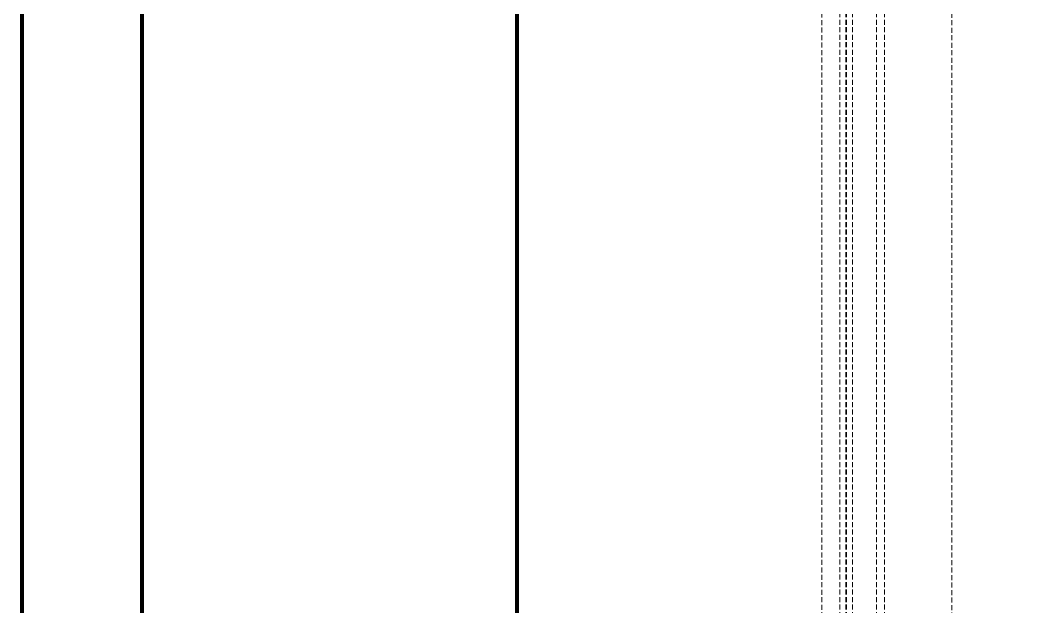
# Model space of a CAD drawing. Extents: x -1457 to 23780, y -2071 to 4205.
# Drawn here: x 7067.4 to 7117.8, y 1479.9 to 1509.2 of the extents above; entities that cross this region are included whole.
import ezdxf

# ---------------------------------------------------------------- set-up
doc = ezdxf.new("R2010")
doc.units = 0
doc.header["$MEASUREMENT"] = 0
doc.linetypes.add('HIDDEN', pattern=[0.375, 0.25, -0.125])
doc.layers.add('M-TEFRIS2-015', color=129, linetype='Continuous', lineweight=9)

msp = doc.modelspace()

# ---------------------------------------------------------------- linework, layer by layer
at = {"layer": 'M-TEFRIS2-015', "linetype": 'HIDDEN', "lineweight": 0}
for p, q in [((7114, 1462.468), (7114, 1562.35)), ((7108.4, 1561.371), (7108.4, 1464.28)), ((7108.7, 1561.371), (7108.7, 1464.28)), ((7108.738, 1561.371), (7108.738, 1464.28)), ((7109.038, 1561.371), (7109.038, 1464.28)), ((7110.238, 1561.371), (7110.238, 1463.591)), ((7110.638, 1561.371), (7110.638, 1463.591)), ((7107.51, 1462.48), (7107.51, 1559.723))]:
    msp.add_line(p, q, dxfattribs=at)
at = {"layer": 'M-TEFRIS2-015', "linetype": 'HIDDEN', "lineweight": 0, "const_width": 0.2}
for points in [[(7067.5, 861.676), (7067.5, 861.676), (7067.5, 2865), (10767.5, 2865), (10767.493, 1989.751)], [(7073.5, 861.676), (7073.5, 2859), (10761.5, 2859), (10761.5, 1989.751)], [(7092.251, 1573.935), (7092.251, 1451.064)]]:
    msp.add_lwpolyline(points, dxfattribs=at)

doc.saveas('drawing.dxf')
